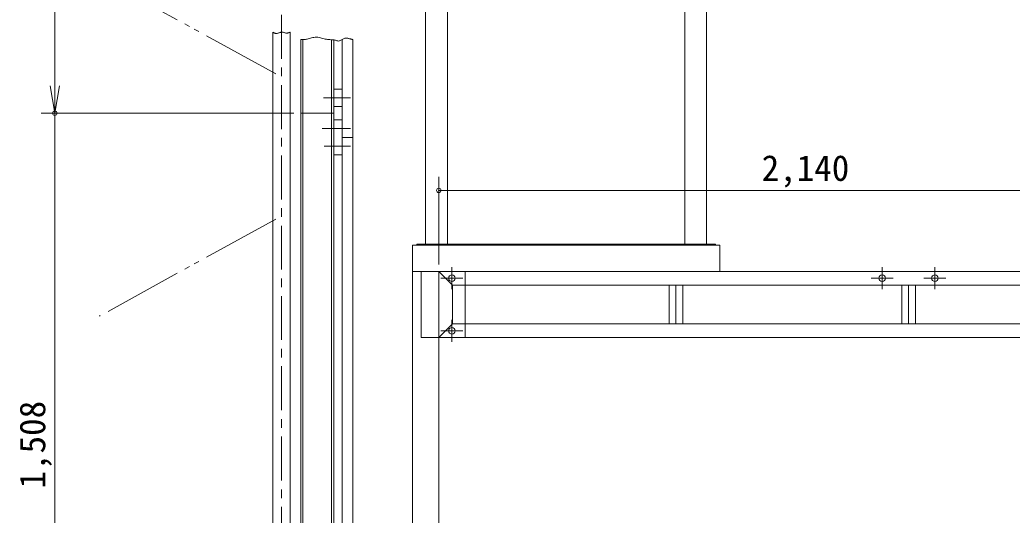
# Model space of a CAD drawing. Units: millimetres, scale not verified. Extents: x -4557 to 13863, y -3693 to 5631.
# Drawn here: x -1853 to 407, y 281 to 1408 of the extents above; entities that cross this region are included whole.
import ezdxf
from ezdxf.enums import TextEntityAlignment as Align

# ---------------------------------------------------------------- set-up
doc = ezdxf.new("R2010")
doc.units = ezdxf.units.MM
doc.header["$LTSCALE"] = 20
doc.header["$PDMODE"] = 32
doc.header["$PDSIZE"] = 10
doc.linetypes.add('CHAIN1', pattern=[8, 5, -1, 1, -1])
doc.linetypes.add('DOUBLE_CHAIN2', pattern=[12.8, 9, -1, 0.6, -0.6, 0.6, -1])
for name, color, linetype, lineweight in [('0-7_ﾗッｸ', 6, 'Continuous', 18), ('0-8_ﾚｰﾙ', 134, 'Continuous', 18), ('0-A_仮想線', 3, 'DOUBLE_CHAIN2', 18), ('0-D_外形線', 5, 'Continuous', 18), ('0-E_寸法', 5, 'Continuous', 18), ('0-F_寸法線', 7, 'Continuous', 18), ('1-0_中心線', 1, 'CHAIN1', 18), ('1-3_補助線', 5, 'Continuous', 18)]:
    doc.layers.add(name, color=color, linetype=linetype, lineweight=lineweight)
doc.styles.add('ＭＳ ゴシック', font='')
doc.styles.get('ＭＳ ゴシック').set_extended_font_data('MS Gothic')

msp = doc.modelspace()

# ---------------------------------------------------------------- linework, layer by layer
at = {"layer": '0-7_ﾗッｸ'}
for p, q in [((-1118.81, 1363.58), (-1118.81, 1042.74)), ((-1093.81, 1363.58), (-1093.81, 1042.74)), ((-1118.81, 1141.1), (-1093.81, 1141.1)), ((-1118.81, 1141.1), (-1099.81, 1141.1)), ((-1118.81, 1042.74), (-1118.81, 606.1)), ((-1093.81, 1042.74), (-1093.81, 606.1)), ((-1118.81, 606.1), (-1118.81, -901.9)), ((-1093.81, 606.1), (-1093.81, -901.9))]:
    msp.add_line(p, q, dxfattribs=at)
at = {"layer": '0-8_ﾚｰﾙ'}
for p, q in [((-1212.81, 1042.74), (-1212.81, 1363.58)), ((-1207.81, 1042.74), (-1207.81, 1363.58)), ((-1142.81, 1042.74), (-1142.81, 1363.58)), ((-1137.81, 1042.74), (-1137.81, 1363.58)), ((-1118.81, 1211.1), (-1137.81, 1211.1)), ((-1212.81, 1196.1), (-1137.81, 1196.1)), ((-1137.81, 1181.1), (-1118.81, 1181.1)), ((-1118.81, 1101.1), (-1118.81, 1181.1)), ((-1137.81, 1101.1), (-1118.81, 1101.1)), ((-1212.81, 661.1), (-1212.81, 1042.74)), ((-1207.81, 661.1), (-1207.81, 1042.74)), ((-1142.81, 661.1), (-1142.81, 1042.74)), ((-1137.81, 661.1), (-1137.81, 1042.74)), ((-1212.81, -846.9), (-1212.81, 661.1)), ((-1207.81, -846.9), (-1207.81, 661.1)), ((-1142.81, -846.9), (-1142.81, 661.1)), ((-1137.81, -846.9), (-1137.81, 661.1))]:
    msp.add_line(p, q, dxfattribs=at)
msp.add_lwpolyline([(-1118.81, 1211.1), (-1118.81, 1251.1), (-1137.81, 1251.1)], dxfattribs=at)
at = {"layer": '0-A_仮想線'}
for p, q in [((-1269.58, 1285.56), (-1671.27, 1506.17)), ((-1269.58, 955.02), (-1671.27, 734.4))]:
    msp.add_line(p, q, dxfattribs=at)
at = {"layer": '0-D_外形線'}
for points in [[(-1276.65, -2519.9), (-1276.65, 1033.54), (-1276.65, 1380.4)], [(-1236.65, -2519.9), (-1236.65, 1033.54), (-1236.65, 1380.4)]]:
    msp.add_lwpolyline(points, dxfattribs=at)
at = {"layer": '0-E_寸法', "color": 7}
for p, q in [((-898.41, 851.6), (-898.41, 1051.67)), ((-898.41, 1020.42), (1241.59, 1020.42)), ((1179.09, 1020.42), (-835.91, 1020.42))]:
    msp.add_line(p, q, dxfattribs=at)
msp.add_point((-898.41, 1020.42), dxfattribs=at)
at = {"layer": '0-F_寸法線'}
for p, q in [((-1772.93, 1258.6), (-1772.93, 1861.97)), ((-1772.93, 1196.1), (-1772.93, 1258.6)), ((-1228.44, 1196.1), (-1804.18, 1196.1)), ((-1228.44, 1196.1), (-1804.18, 1196.1)), ((-1772.93, 1196.1), (-1772.93, -311.9)), ((-1772.93, -249.4), (-1772.93, 1133.6))]:
    msp.add_line(p, q, dxfattribs=at)
at = {"layer": '0-F_寸法線', "color": 5}
for p, q in [((-928.41, 1825.98), (-928.41, 895.98)), ((-878.41, 1825.98), (-878.41, 895.98)), ((-338.41, 1825.98), (-338.41, 895.98)), ((-288.41, 1825.98), (-288.41, 895.98)), ((-258.41, 895.98), (-958.41, 895.98)), ((-958.41, 835.98), (-958.41, 895.98)), ((-268.41, 898.28), (-268.41, 895.98)), ((-258.41, 835.98), (-258.41, 895.98)), ((-258.41, 835.98), (-958.41, 835.98))]:
    msp.add_line(p, q, dxfattribs=at)
at = {"layer": '0-F_寸法線'}
msp.add_lwpolyline([(-1762.51, 1258.6), (-1772.93, 1196.1), (-1783.34, 1258.6)], dxfattribs=at)
at = {"layer": '0-F_寸法線', "color": 5}
msp.add_lwpolyline([(-268.41, 898.28), (-948.41, 898.28), (-948.41, 895.98)], dxfattribs=at)
at = {"layer": '0-F_寸法線'}
msp.add_point((-1772.93, 1196.1), dxfattribs=at)
at = {"layer": '1-0_中心線'}
for p, q in [((-1256.65, -2519.9), (-1256.65, 2123.84)), ((-1099.14, 1231.1), (-1161.31, 1231.1)), ((-1163.79, 1161.1), (-1099.68, 1161.1)), ((-1159.37, 1121.1), (-1099.68, 1121.1))]:
    msp.add_line(p, q, dxfattribs=at)
at = {"layer": '1-3_補助線', "color": 1, "linetype": 'CHAIN1'}
for p, q in [((-868.41, 795.98), (-868.41, 845.98)), ((-868.41, 795.98), (-868.41, 845.98)), ((111.59, 795.98), (111.59, 845.98)), ((231.59, 795.98), (231.59, 845.98)), ((-843.41, 820.98), (-893.41, 820.98)), ((-893.41, 820.98), (-843.41, 820.98)), ((86.59, 820.98), (136.59, 820.98)), ((256.59, 820.98), (206.59, 820.98)), ((-358.41, 804.98), (-358.41, 716.98)), ((171.59, 804.98), (171.59, 716.98)), ((-868.41, 725.98), (-868.41, 675.98)), ((-868.41, 725.98), (-868.41, 675.98)), ((-843.41, 700.98), (-893.41, 700.98)), ((-893.41, 700.98), (-843.41, 700.98))]:
    msp.add_line(p, q, dxfattribs=at)
at = {"layer": '1-3_補助線'}
for p, q in [((-958.41, -1414.02), (-958.41, 835.98)), ((-898.41, 835.98), (-958.41, 835.98)), ((-938.41, 685.98), (-938.41, 835.98)), ((-838.41, 835.98), (-938.41, 835.98)), ((-867.41, 804.98), (-898.41, 835.98)), ((-838.41, 685.98), (-838.41, 835.98)), ((-373.91, 804.98), (-373.91, 716.98)), ((-342.91, 804.98), (-342.91, 716.98)), ((156.09, 804.98), (156.09, 716.98)), ((187.09, 804.98), (187.09, 716.98)), ((-867.41, 716.98), (-898.41, 685.98)), ((-867.41, 716.98), (1210.59, 716.98)), ((-838.41, 685.98), (-938.41, 685.98)), ((-898.41, -1414.02), (-898.41, 685.98)), ((-898.41, 685.98), (1241.59, 685.98))]:
    msp.add_line(p, q, dxfattribs=at)
at = {"layer": '1-3_補助線', "color": 134}
for points in [[(-1276.65, 1380.4), (-1276.14, 1380.18), (-1275.93, 1380.09), (-1275.67, 1379.98), (-1275.36, 1379.85), (-1274.99, 1379.69), (-1274.58, 1379.52), (-1274.12, 1379.32), (-1273.6, 1379.09), (-1273.02, 1378.85), (-1272.39, 1378.58), (-1271.7, 1378.31), (-1270.96, 1378.05), (-1270.16, 1377.84), (-1269.3, 1377.68), (-1268.38, 1377.6), (-1267.41, 1377.62), (-1266.38, 1377.75), (-1265.29, 1378.02), (-1264.15, 1378.39), (-1262.97, 1378.82), (-1261.75, 1379.27), (-1260.5, 1379.7), (-1259.22, 1380.08), (-1257.94, 1380.37), (-1256.64, 1380.52), (-1255.34, 1380.51), (-1254.05, 1380.36), (-1252.77, 1380.12), (-1251.51, 1379.8), (-1250.28, 1379.46), (-1249.09, 1379.12), (-1247.95, 1378.81), (-1246.85, 1378.58), (-1245.82, 1378.46), (-1244.84, 1378.42), (-1243.92, 1378.47), (-1243.06, 1378.57), (-1242.26, 1378.72), (-1241.52, 1378.9)], [(-1241.52, 1378.9), (-1240.83, 1379.1), (-1240.2, 1379.29), (-1239.63, 1379.47), (-1239.12, 1379.63), (-1238.66, 1379.77), (-1238.26, 1379.9), (-1237.9, 1380.01), (-1237.6, 1380.1), (-1237.34, 1380.18), (-1236.65, 1380.4)], [(-1212.81, 1363.58), (-1212.53, 1363.57), (-1212.41, 1363.57), (-1212.25, 1363.57), (-1212.04, 1363.56), (-1211.75, 1363.56), (-1211.37, 1363.55), (-1210.89, 1363.54), (-1210.29, 1363.53), (-1209.57, 1363.51), (-1208.69, 1363.5), (-1207.66, 1363.5), (-1206.48, 1363.54), (-1205.13, 1363.62), (-1203.61, 1363.78), (-1201.93, 1364.02), (-1200.06, 1364.37), (-1198.02, 1364.85), (-1195.79, 1365.46), (-1193.4, 1366.15), (-1190.87, 1366.88), (-1188.22, 1367.59), (-1185.47, 1368.23), (-1182.65, 1368.73), (-1179.78, 1369.05), (-1176.88, 1369.13), (-1173.97, 1368.94), (-1171.07, 1368.51), (-1168.18, 1367.9), (-1165.32, 1367.19), (-1162.49, 1366.41), (-1159.71, 1365.64), (-1156.98, 1364.94), (-1154.31, 1364.36), (-1151.72, 1363.94), (-1149.22, 1363.67), (-1146.81, 1363.51), (-1144.5, 1363.4), (-1142.31, 1363.32), (-1140.25, 1363.23)], [(-1140.25, 1363.23), (-1138.32, 1363.08), (-1136.54, 1362.84), (-1134.91, 1362.48), (-1133.41, 1362.03), (-1132.01, 1361.55), (-1130.69, 1361.09), (-1129.41, 1360.71), (-1128.16, 1360.44), (-1126.9, 1360.36), (-1125.6, 1360.49), (-1124.26, 1360.89), (-1122.86, 1361.5), (-1121.42, 1362.27), (-1119.95, 1363.12), (-1118.47, 1364.01), (-1116.97, 1364.87), (-1115.48, 1365.64), (-1114, 1366.25), (-1112.53, 1366.66), (-1111.09, 1366.89), (-1109.68, 1366.95), (-1108.29, 1366.89), (-1106.93, 1366.72), (-1105.6, 1366.48), (-1104.3, 1366.19), (-1103.04, 1365.88), (-1101.81, 1365.57), (-1100.63, 1365.28), (-1099.51, 1365), (-1098.47, 1364.74), (-1097.51, 1364.5), (-1096.65, 1364.29), (-1095.91, 1364.1), (-1093.81, 1363.58)]]:
    msp.add_lwpolyline(points, dxfattribs=at)
at = {"layer": '1-3_補助線'}
for points in [[(1241.59, 835.98), (-898.41, 835.98), (-898.41, 685.98)], [(1210.59, 804.98), (-867.41, 804.98), (-867.41, 716.98)]]:
    msp.add_lwpolyline(points, dxfattribs=at)
for centre in [(-868.41, 820.98), (-868.41, 820.98), (111.59, 820.98), (231.59, 820.98), (-868.41, 700.98), (-868.41, 700.98)]:
    msp.add_circle(centre, 7.5, dxfattribs=at)

# ---------------------------------------------------------------- texts
at = {"layer": '0-E_寸法', "color": 7, "style": 'ＭＳ ゴシック'}
msp.add_text('2,140', height=58.65, dxfattribs=at).set_placement((-162.98, 1024.5), align=Align.BOTTOM_LEFT)
at = {"layer": '0-F_寸法線', "style": 'ＭＳ ゴシック'}
msp.add_text('1,508', height=58.65, rotation=90, dxfattribs=at).set_placement((-1777.01, 342.1), align=Align.BOTTOM_LEFT)

doc.saveas('drawing.dxf')
